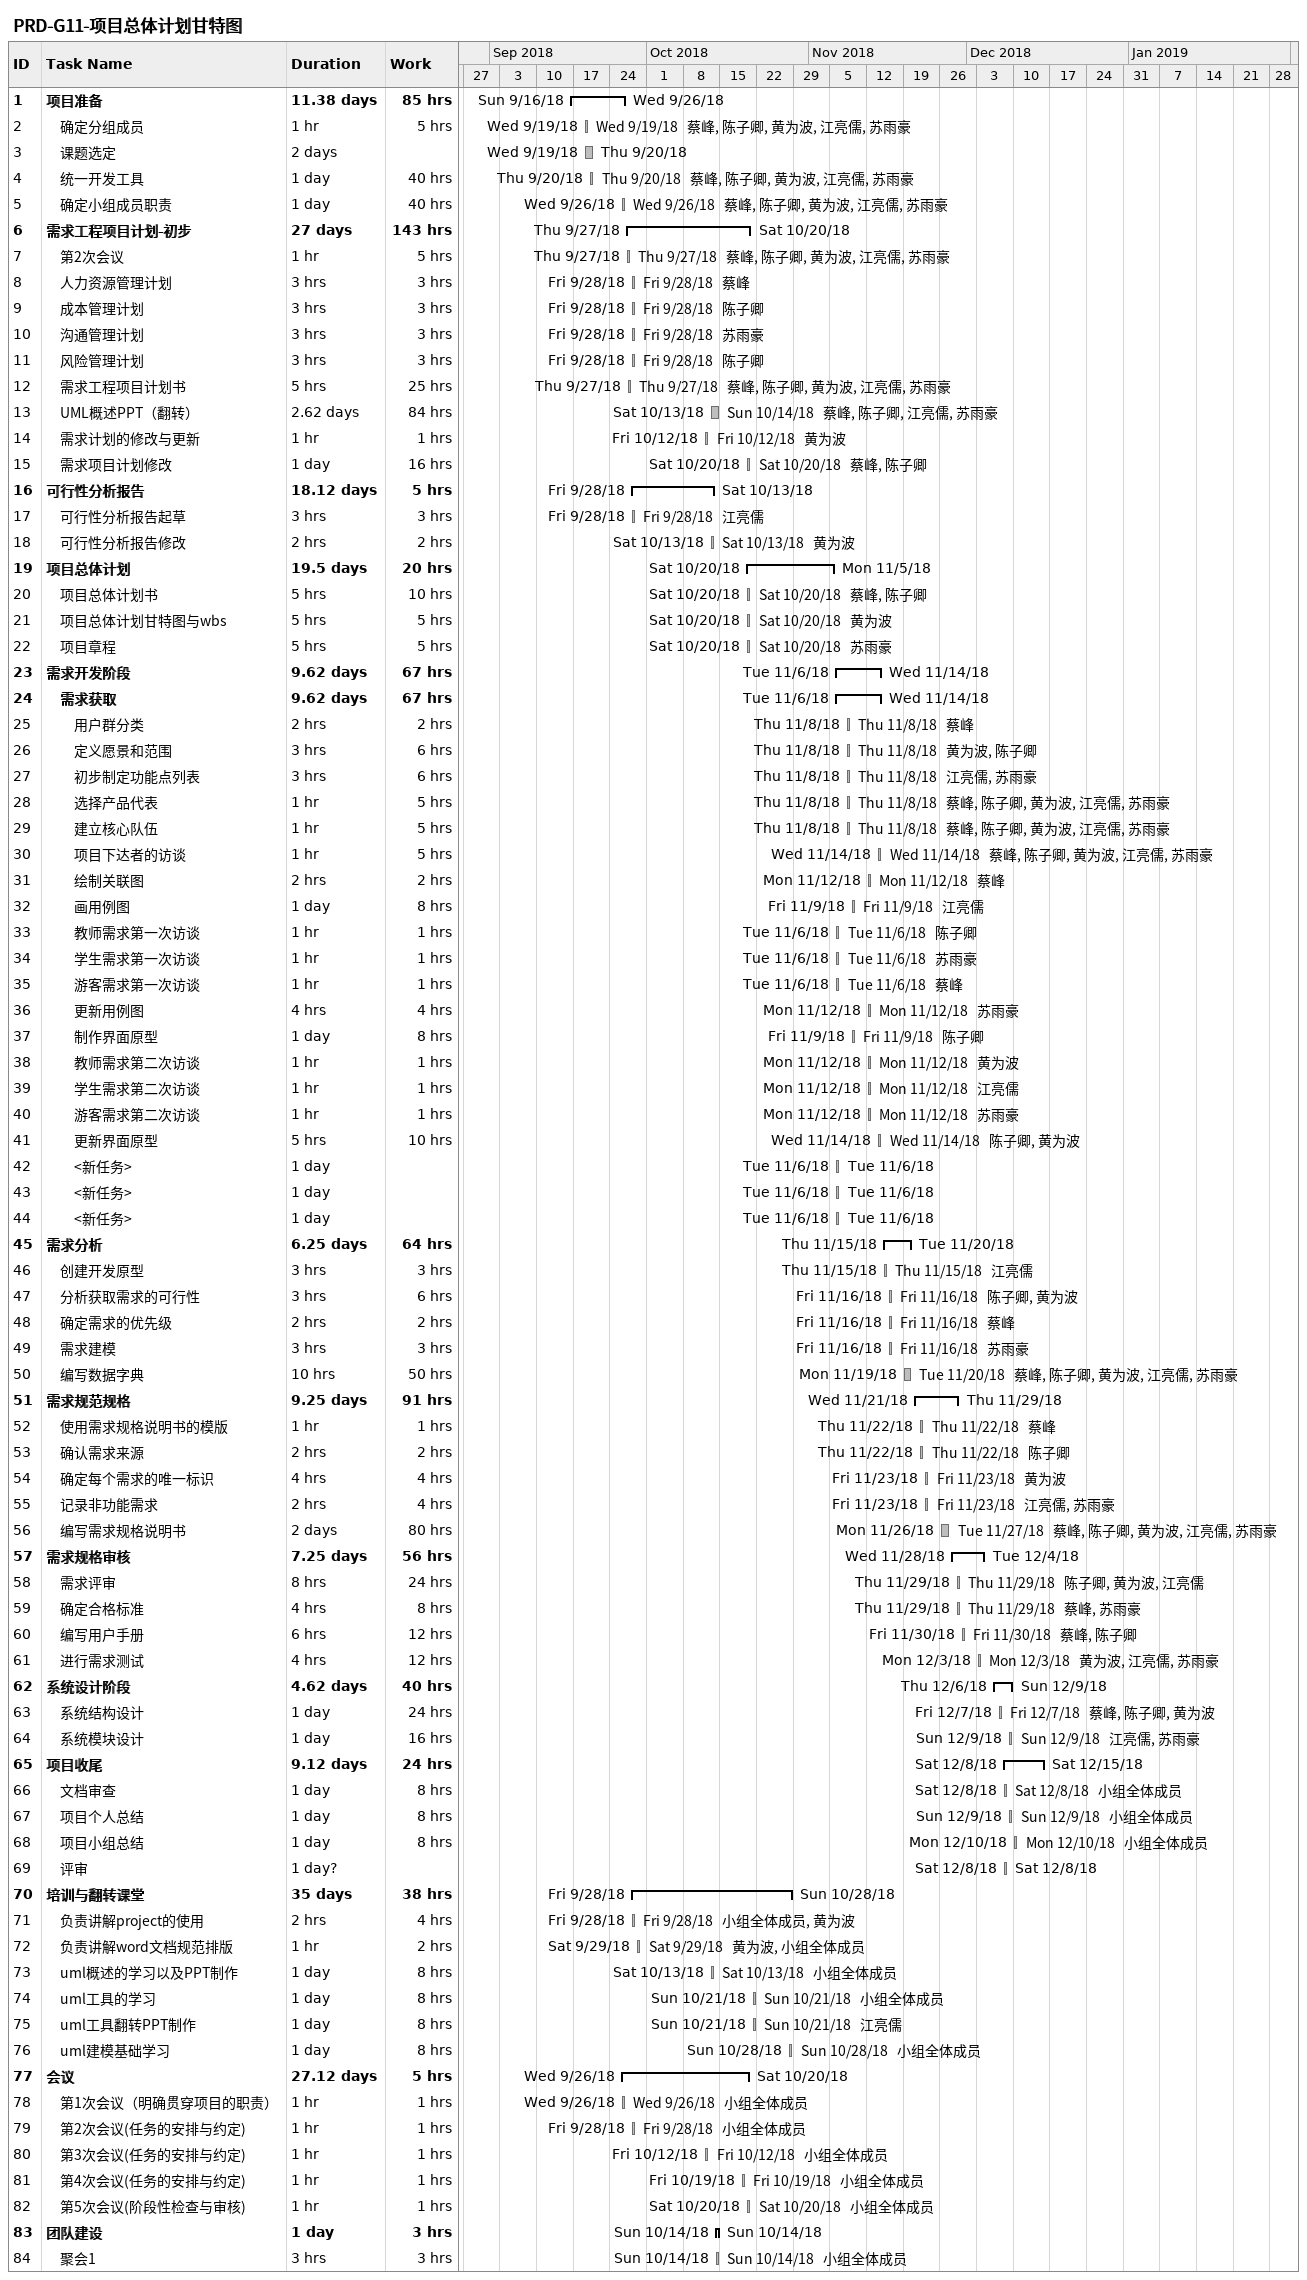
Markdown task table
PRD-G11-项目总体计划甘特图

| ID | Level | Task | Duration | Start | Finish | Resources | Work (h) |
|---|---|---|---|---|---|---|---|
| 1 | 1 | **项目准备** | 11.38d | 2018-09-16 | 2018-09-26 |  | 85 |
| 2 | 2 | 确定分组成员 | 1h | 2018-09-19 | 2018-09-19 | 蔡峰, 陈子卿, 黄为波, 江亮儒, 苏雨豪 | 5 |
| 3 | 2 | 课题选定 | 2d | 2018-09-19 | 2018-09-20 |  |  |
| 4 | 2 | 统一开发工具 | 1d | 2018-09-20 | 2018-09-20 | 蔡峰, 陈子卿, 黄为波, 江亮儒, 苏雨豪 | 40 |
| 5 | 2 | 确定小组成员职责 | 1d | 2018-09-26 | 2018-09-26 | 蔡峰, 陈子卿, 黄为波, 江亮儒, 苏雨豪 | 40 |
| 6 | 1 | **需求工程项目计划-初步** | 27d | 2018-09-27 | 2018-10-20 |  | 143 |
| 7 | 2 | 第2次会议 | 1h | 2018-09-27 | 2018-09-27 | 蔡峰, 陈子卿, 黄为波, 江亮儒, 苏雨豪 | 5 |
| 8 | 2 | 人力资源管理计划 | 3h | 2018-09-28 | 2018-09-28 | 蔡峰 | 3 |
| 9 | 2 | 成本管理计划 | 3h | 2018-09-28 | 2018-09-28 | 陈子卿 | 3 |
| 10 | 2 | 沟通管理计划 | 3h | 2018-09-28 | 2018-09-28 | 苏雨豪 | 3 |
| 11 | 2 | 风险管理计划 | 3h | 2018-09-28 | 2018-09-28 | 陈子卿 | 3 |
| 12 | 2 | 需求工程项目计划书 | 5h | 2018-09-27 | 2018-09-27 | 蔡峰, 陈子卿, 黄为波, 江亮儒, 苏雨豪 | 25 |
| 13 | 2 | UML概述PPT（翻转） | 2.62d | 2018-10-13 | 2018-10-14 | 蔡峰, 陈子卿, 江亮儒, 苏雨豪 | 84 |
| 14 | 2 | 需求计划的修改与更新 | 1h | 2018-10-12 | 2018-10-12 | 黄为波 | 1 |
| 15 | 2 | 需求项目计划修改 | 1d | 2018-10-20 | 2018-10-20 | 蔡峰, 陈子卿 | 16 |
| 16 | 1 | **可行性分析报告** | 18.12d | 2018-09-28 | 2018-10-13 |  | 5 |
| 17 | 2 | 可行性分析报告起草 | 3h | 2018-09-28 | 2018-09-28 | 江亮儒 | 3 |
| 18 | 2 | 可行性分析报告修改 | 2h | 2018-10-13 | 2018-10-13 | 黄为波 | 2 |
| 19 | 1 | **项目总体计划** | 19.5d | 2018-10-20 | 2018-11-05 |  | 20 |
| 20 | 2 | 项目总体计划书 | 5h | 2018-10-20 | 2018-10-20 | 蔡峰, 陈子卿 | 10 |
| 21 | 2 | 项目总体计划甘特图与wbs | 5h | 2018-10-20 | 2018-10-20 | 黄为波 | 5 |
| 22 | 2 | 项目章程 | 5h | 2018-10-20 | 2018-10-20 | 苏雨豪 | 5 |
| 23 | 1 | **需求开发阶段** | 9.62d | 2018-11-06 | 2018-11-14 |  | 67 |
| 24 | 2 | **需求获取** | 9.62d | 2018-11-06 | 2018-11-14 |  | 67 |
| 25 | 3 | 用户群分类 | 2h | 2018-11-08 | 2018-11-08 | 蔡峰 | 2 |
| 26 | 3 | 定义愿景和范围 | 3h | 2018-11-08 | 2018-11-08 | 黄为波, 陈子卿 | 6 |
| 27 | 3 | 初步制定功能点列表 | 3h | 2018-11-08 | 2018-11-08 | 江亮儒, 苏雨豪 | 6 |
| 28 | 3 | 选择产品代表 | 1h | 2018-11-08 | 2018-11-08 | 蔡峰, 陈子卿, 黄为波, 江亮儒, 苏雨豪 | 5 |
| 29 | 3 | 建立核心队伍 | 1h | 2018-11-08 | 2018-11-08 | 蔡峰, 陈子卿, 黄为波, 江亮儒, 苏雨豪 | 5 |
| 30 | 3 | 项目下达者的访谈 | 1h | 2018-11-14 | 2018-11-14 | 蔡峰, 陈子卿, 黄为波, 江亮儒, 苏雨豪 | 5 |
| 31 | 3 | 绘制关联图 | 2h | 2018-11-12 | 2018-11-12 | 蔡峰 | 2 |
| 32 | 3 | 画用例图 | 1d | 2018-11-09 | 2018-11-09 | 江亮儒 | 8 |
| 33 | 3 | 教师需求第一次访谈 | 1h | 2018-11-06 | 2018-11-06 | 陈子卿 | 1 |
| 34 | 3 | 学生需求第一次访谈 | 1h | 2018-11-06 | 2018-11-06 | 苏雨豪 | 1 |
| 35 | 3 | 游客需求第一次访谈 | 1h | 2018-11-06 | 2018-11-06 | 蔡峰 | 1 |
| 36 | 3 | 更新用例图 | 4h | 2018-11-12 | 2018-11-12 | 苏雨豪 | 4 |
| 37 | 3 | 制作界面原型 | 1d | 2018-11-09 | 2018-11-09 | 陈子卿 | 8 |
| 38 | 3 | 教师需求第二次访谈 | 1h | 2018-11-12 | 2018-11-12 | 黄为波 | 1 |
| 39 | 3 | 学生需求第二次访谈 | 1h | 2018-11-12 | 2018-11-12 | 江亮儒 | 1 |
| 40 | 3 | 游客需求第二次访谈 | 1h | 2018-11-12 | 2018-11-12 | 苏雨豪 | 1 |
| 41 | 3 | 更新界面原型 | 5h | 2018-11-14 | 2018-11-14 | 陈子卿, 黄为波 | 10 |
| 42 | 3 | <新任务> | 1d | 2018-11-06 | 2018-11-06 |  |  |
| 43 | 3 | <新任务> | 1d | 2018-11-06 | 2018-11-06 |  |  |
| 44 | 3 | <新任务> | 1d | 2018-11-06 | 2018-11-06 |  |  |
| 45 | 1 | **需求分析** | 6.25d | 2018-11-15 | 2018-11-20 |  | 64 |
| 46 | 2 | 创建开发原型 | 3h | 2018-11-15 | 2018-11-15 | 江亮儒 | 3 |
| 47 | 2 | 分析获取需求的可行性 | 3h | 2018-11-16 | 2018-11-16 | 陈子卿, 黄为波 | 6 |
| 48 | 2 | 确定需求的优先级 | 2h | 2018-11-16 | 2018-11-16 | 蔡峰 | 2 |
| 49 | 2 | 需求建模 | 3h | 2018-11-16 | 2018-11-16 | 苏雨豪 | 3 |
| 50 | 2 | 编写数据字典 | 10h | 2018-11-19 | 2018-11-20 | 蔡峰, 陈子卿, 黄为波, 江亮儒, 苏雨豪 | 50 |
| 51 | 1 | **需求规范规格** | 9.25d | 2018-11-21 | 2018-11-29 |  | 91 |
| 52 | 2 | 使用需求规格说明书的模版 | 1h | 2018-11-22 | 2018-11-22 | 蔡峰 | 1 |
| 53 | 2 | 确认需求来源 | 2h | 2018-11-22 | 2018-11-22 | 陈子卿 | 2 |
| 54 | 2 | 确定每个需求的唯一标识 | 4h | 2018-11-23 | 2018-11-23 | 黄为波 | 4 |
| 55 | 2 | 记录非功能需求 | 2h | 2018-11-23 | 2018-11-23 | 江亮儒, 苏雨豪 | 4 |
| 56 | 2 | 编写需求规格说明书 | 2d | 2018-11-26 | 2018-11-27 | 蔡峰, 陈子卿, 黄为波, 江亮儒, 苏雨豪 | 80 |
| 57 | 1 | **需求规格审核** | 7.25d | 2018-11-28 | 2018-12-04 |  | 56 |
| 58 | 2 | 需求评审 | 8h | 2018-11-29 | 2018-11-29 | 陈子卿, 黄为波, 江亮儒 | 24 |
| 59 | 2 | 确定合格标准 | 4h | 2018-11-29 | 2018-11-29 | 蔡峰, 苏雨豪 | 8 |
| 60 | 2 | 编写用户手册 | 6h | 2018-11-30 | 2018-11-30 | 蔡峰, 陈子卿 | 12 |
| 61 | 2 | 进行需求测试 | 4h | 2018-12-03 | 2018-12-03 | 黄为波, 江亮儒, 苏雨豪 | 12 |
| 62 | 1 | **系统设计阶段** | 4.62d | 2018-12-06 | 2018-12-09 |  | 40 |
| 63 | 2 | 系统结构设计 | 1d | 2018-12-07 | 2018-12-07 | 蔡峰, 陈子卿, 黄为波 | 24 |
| 64 | 2 | 系统模块设计 | 1d | 2018-12-09 | 2018-12-09 | 江亮儒, 苏雨豪 | 16 |
| 65 | 1 | **项目收尾** | 9.12d | 2018-12-08 | 2018-12-15 |  | 24 |
| 66 | 2 | 文档审查 | 1d | 2018-12-08 | 2018-12-08 | 小组全体成员 | 8 |
| 67 | 2 | 项目个人总结 | 1d | 2018-12-09 | 2018-12-09 | 小组全体成员 | 8 |
| 68 | 2 | 项目小组总结 | 1d | 2018-12-10 | 2018-12-10 | 小组全体成员 | 8 |
| 69 | 2 | 评审 | 1d? | 2018-12-08 | 2018-12-08 |  |  |
| 70 | 1 | **培训与翻转课堂** | 35d | 2018-09-28 | 2018-10-28 |  | 38 |
| 71 | 2 | 负责讲解project的使用 | 2h | 2018-09-28 | 2018-09-28 | 小组全体成员, 黄为波 | 4 |
| 72 | 2 | 负责讲解word文档规范排版 | 1h | 2018-09-29 | 2018-09-29 | 黄为波, 小组全体成员 | 2 |
| 73 | 2 | uml概述的学习以及PPT制作 | 1d | 2018-10-13 | 2018-10-13 | 小组全体成员 | 8 |
| 74 | 2 | uml工具的学习 | 1d | 2018-10-21 | 2018-10-21 | 小组全体成员 | 8 |
| 75 | 2 | uml工具翻转PPT制作 | 1d | 2018-10-21 | 2018-10-21 | 江亮儒 | 8 |
| 76 | 2 | uml建模基础学习 | 1d | 2018-10-28 | 2018-10-28 | 小组全体成员 | 8 |
| 77 | 1 | **会议** | 27.12d | 2018-09-26 | 2018-10-20 |  | 5 |
| 78 | 2 | 第1次会议（明确贯穿项目的职责） | 1h | 2018-09-26 | 2018-09-26 | 小组全体成员 | 1 |
| 79 | 2 | 第2次会议(任务的安排与约定) | 1h | 2018-09-28 | 2018-09-28 | 小组全体成员 | 1 |
| 80 | 2 | 第3次会议(任务的安排与约定) | 1h | 2018-10-12 | 2018-10-12 | 小组全体成员 | 1 |
| 81 | 2 | 第4次会议(任务的安排与约定) | 1h | 2018-10-19 | 2018-10-19 | 小组全体成员 | 1 |
| 82 | 2 | 第5次会议(阶段性检查与审核) | 1h | 2018-10-20 | 2018-10-20 | 小组全体成员 | 1 |
| 83 | 1 | **团队建设** | 1d | 2018-10-14 | 2018-10-14 |  | 3 |
| 84 | 2 | 聚会1 | 3h | 2018-10-14 | 2018-10-14 | 小组全体成员 | 3 |
